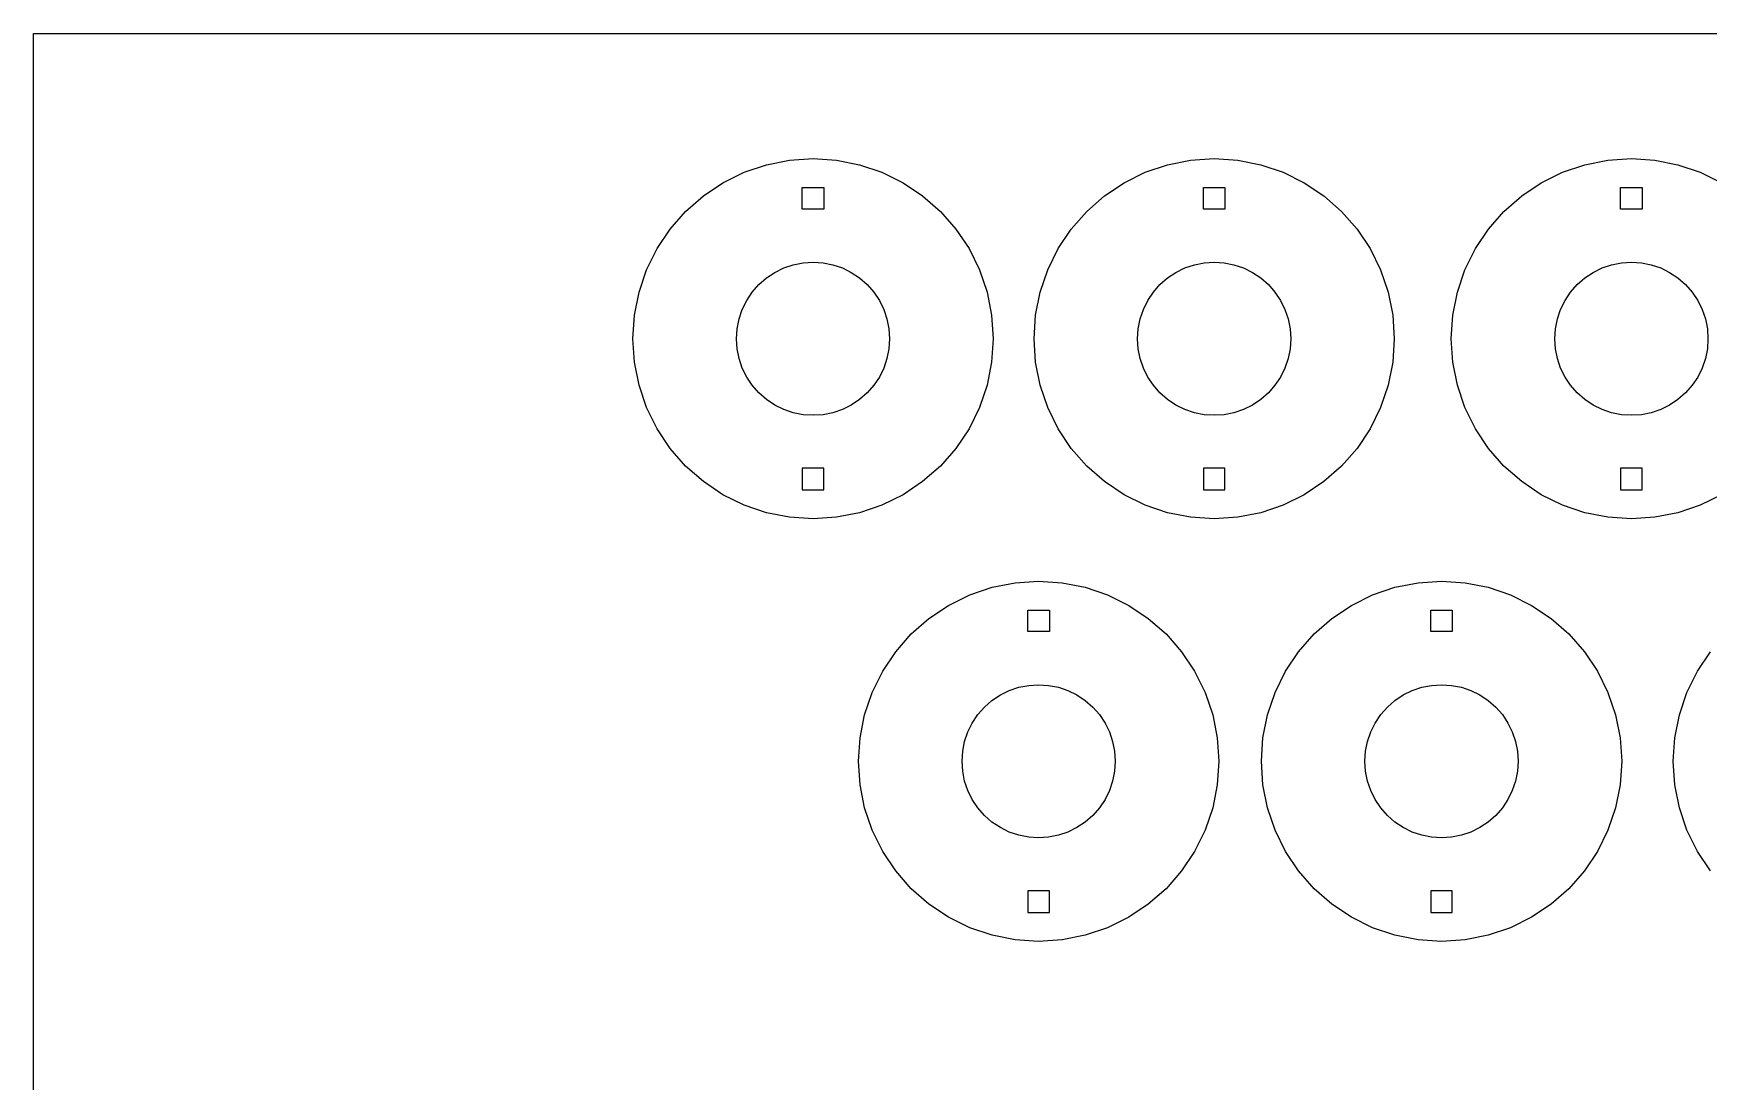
# Model space of a CAD drawing. Extents: x -291 to 291, y -218 to 218.
# Drawn here: x -290.6 to -56.7, y 71.4 to 217.8 of the extents above; entities that cross this region are included whole.
import ezdxf

# ---------------------------------------------------------------- set-up
doc = ezdxf.new("R2010")
doc.units = 0
doc.header["$MEASUREMENT"] = 0
doc.layers.get('0').update_dxf_attribs({"linetype": 'CONTINUOUS'})

msp = doc.modelspace()

# ---------------------------------------------------------------- linework, layer by layer
for p, q in [((-290.58, -217.75), (-290.58, 217.75)), ((-290.58, 217.75), (290.58, 217.75)), ((-191.37, 198.37), (-188.25, 199.43)), ((-188.25, 199.43), (-185.03, 200.07)), ((-185.03, 200.07), (-181.75, 200.28)), ((-181.75, 200.28), (-178.46, 200.07)), ((-178.46, 200.07), (-175.24, 199.43)), ((-175.24, 199.43), (-172.12, 198.37)), ((-135.37, 198.37), (-132.25, 199.43)), ((-132.25, 199.43), (-129.03, 200.07)), ((-129.03, 200.07), (-125.75, 200.28)), ((-125.75, 200.28), (-122.46, 200.07)), ((-122.46, 200.07), (-119.24, 199.43)), ((-119.24, 199.43), (-116.12, 198.37)), ((-77.12, 198.37), (-74, 199.43)), ((-74, 199.43), (-70.78, 200.07)), ((-70.78, 200.07), (-67.5, 200.28)), ((-67.5, 200.28), (-64.21, 200.07)), ((-64.21, 200.07), (-60.99, 199.43)), ((-60.99, 199.43), (-57.87, 198.37)), ((-197.06, 195.09), (-194.32, 196.91)), ((-194.32, 196.91), (-191.37, 198.37)), ((-172.12, 198.37), (-169.17, 196.91)), ((-169.17, 196.91), (-166.44, 195.09)), ((-141.06, 195.09), (-138.32, 196.91)), ((-138.32, 196.91), (-135.37, 198.37)), ((-116.12, 198.37), (-113.17, 196.91)), ((-113.17, 196.91), (-110.44, 195.09)), ((-82.81, 195.09), (-80.07, 196.91)), ((-80.07, 196.91), (-77.12, 198.37)), ((-57.87, 198.37), (-54.92, 196.91)), ((-199.53, 192.92), (-197.06, 195.09)), ((-183.25, 193.24), (-183.25, 196.24)), ((-183.25, 196.24), (-180.25, 196.24)), ((-180.25, 196.24), (-180.25, 193.24)), ((-166.44, 195.09), (-163.96, 192.92)), ((-143.53, 192.92), (-141.06, 195.09)), ((-127.25, 193.24), (-127.25, 196.24)), ((-127.25, 196.24), (-124.25, 196.24)), ((-124.25, 196.24), (-124.25, 193.24)), ((-110.44, 195.09), (-107.96, 192.92)), ((-85.28, 192.92), (-82.81, 195.09)), ((-69, 193.24), (-69, 196.24)), ((-69, 196.24), (-66, 196.24)), ((-66, 196.24), (-66, 193.24)), ((-201.7, 190.44), (-199.53, 192.92)), ((-180.25, 193.24), (-183.25, 193.24)), ((-163.96, 192.92), (-161.79, 190.44)), ((-145.7, 190.44), (-143.53, 192.92)), ((-124.25, 193.24), (-127.25, 193.24)), ((-107.96, 192.92), (-105.79, 190.44)), ((-87.45, 190.44), (-85.28, 192.92)), ((-66, 193.24), (-69, 193.24)), ((-203.52, 187.71), (-201.7, 190.44)), ((-161.79, 190.44), (-159.97, 187.71)), ((-147.52, 187.71), (-145.7, 190.44)), ((-105.79, 190.44), (-103.97, 187.71)), ((-89.27, 187.71), (-87.45, 190.44)), ((-204.98, 184.76), (-203.52, 187.71)), ((-159.97, 187.71), (-158.51, 184.76)), ((-148.98, 184.76), (-147.52, 187.71)), ((-103.97, 187.71), (-102.51, 184.76)), ((-90.73, 184.76), (-89.27, 187.71)), ((-206.04, 181.64), (-204.98, 184.76)), ((-187.09, 184.4), (-185.84, 185.02)), ((-185.84, 185.02), (-184.51, 185.47)), ((-184.51, 185.47), (-183.14, 185.74)), ((-183.14, 185.74), (-181.75, 185.83)), ((-181.75, 185.83), (-180.35, 185.74)), ((-180.35, 185.74), (-178.98, 185.47)), ((-178.98, 185.47), (-177.65, 185.02)), ((-177.65, 185.02), (-176.4, 184.4)), ((-158.51, 184.76), (-157.45, 181.64)), ((-150.04, 181.64), (-148.98, 184.76)), ((-131.09, 184.4), (-129.84, 185.02)), ((-129.84, 185.02), (-128.51, 185.47)), ((-128.51, 185.47), (-127.14, 185.74)), ((-127.14, 185.74), (-125.75, 185.83)), ((-125.75, 185.83), (-124.35, 185.74)), ((-124.35, 185.74), (-122.98, 185.47)), ((-122.98, 185.47), (-121.65, 185.02)), ((-121.65, 185.02), (-120.4, 184.4)), ((-102.51, 184.76), (-101.45, 181.64)), ((-91.79, 181.64), (-90.73, 184.76)), ((-72.84, 184.4), (-71.59, 185.02)), ((-71.59, 185.02), (-70.26, 185.47)), ((-70.26, 185.47), (-68.89, 185.74)), ((-68.89, 185.74), (-67.5, 185.83)), ((-67.5, 185.83), (-66.1, 185.74)), ((-66.1, 185.74), (-64.73, 185.47)), ((-64.73, 185.47), (-63.4, 185.02)), ((-63.4, 185.02), (-62.15, 184.4)), ((-190.23, 181.65), (-189.31, 182.7)), ((-189.31, 182.7), (-188.26, 183.62)), ((-188.26, 183.62), (-187.09, 184.4)), ((-176.4, 184.4), (-175.24, 183.62)), ((-175.24, 183.62), (-174.18, 182.7)), ((-174.18, 182.7), (-173.26, 181.65)), ((-134.23, 181.65), (-133.31, 182.7)), ((-133.31, 182.7), (-132.26, 183.62)), ((-132.26, 183.62), (-131.09, 184.4)), ((-120.4, 184.4), (-119.24, 183.62)), ((-119.24, 183.62), (-118.18, 182.7)), ((-118.18, 182.7), (-117.26, 181.65)), ((-75.98, 181.65), (-75.06, 182.7)), ((-75.06, 182.7), (-74.01, 183.62)), ((-74.01, 183.62), (-72.84, 184.4)), ((-62.15, 184.4), (-60.99, 183.62)), ((-60.99, 183.62), (-59.93, 182.7)), ((-59.93, 182.7), (-59.01, 181.65)), ((-206.68, 178.42), (-206.04, 181.64)), ((-191.63, 179.23), (-191.01, 180.48)), ((-191.01, 180.48), (-190.23, 181.65)), ((-173.26, 181.65), (-172.48, 180.48)), ((-172.48, 180.48), (-171.87, 179.23)), ((-157.45, 181.64), (-156.81, 178.42)), ((-150.68, 178.42), (-150.04, 181.64)), ((-135.63, 179.23), (-135.01, 180.48)), ((-135.01, 180.48), (-134.23, 181.65)), ((-117.26, 181.65), (-116.48, 180.48)), ((-116.48, 180.48), (-115.87, 179.23)), ((-101.45, 181.64), (-100.81, 178.42)), ((-92.43, 178.42), (-91.79, 181.64)), ((-77.38, 179.23), (-76.76, 180.48)), ((-76.76, 180.48), (-75.98, 181.65)), ((-59.01, 181.65), (-58.23, 180.48)), ((-58.23, 180.48), (-57.62, 179.23)), ((-206.89, 175.14), (-206.68, 178.42)), ((-192.35, 176.53), (-192.08, 177.9)), ((-192.08, 177.9), (-191.63, 179.23)), ((-171.87, 179.23), (-171.42, 177.9)), ((-171.42, 177.9), (-171.14, 176.53)), ((-156.81, 178.42), (-156.6, 175.14)), ((-150.89, 175.14), (-150.68, 178.42)), ((-136.35, 176.53), (-136.08, 177.9)), ((-136.08, 177.9), (-135.63, 179.23)), ((-115.87, 179.23), (-115.42, 177.9)), ((-115.42, 177.9), (-115.14, 176.53)), ((-100.81, 178.42), (-100.6, 175.14)), ((-92.64, 175.14), (-92.43, 178.42)), ((-78.1, 176.53), (-77.83, 177.9)), ((-77.83, 177.9), (-77.38, 179.23)), ((-57.62, 179.23), (-57.17, 177.9)), ((-57.17, 177.9), (-56.89, 176.53)), ((-192.44, 175.14), (-192.35, 176.53)), ((-171.14, 176.53), (-171.05, 175.14)), ((-136.44, 175.14), (-136.35, 176.53)), ((-115.14, 176.53), (-115.05, 175.14)), ((-78.19, 175.14), (-78.1, 176.53)), ((-56.89, 176.53), (-56.8, 175.14)), ((-206.68, 171.85), (-206.89, 175.14)), ((-192.35, 173.74), (-192.44, 175.14)), ((-192.08, 172.37), (-192.35, 173.74)), ((-171.14, 173.74), (-171.42, 172.37)), ((-171.05, 175.14), (-171.14, 173.74)), ((-156.6, 175.14), (-156.81, 171.85)), ((-150.68, 171.85), (-150.89, 175.14)), ((-136.35, 173.74), (-136.44, 175.14)), ((-136.08, 172.37), (-136.35, 173.74)), ((-115.14, 173.74), (-115.42, 172.37)), ((-115.05, 175.14), (-115.14, 173.74)), ((-100.6, 175.14), (-100.81, 171.85)), ((-92.43, 171.85), (-92.64, 175.14)), ((-78.1, 173.74), (-78.19, 175.14)), ((-77.83, 172.37), (-78.1, 173.74)), ((-56.89, 173.74), (-57.17, 172.37)), ((-56.8, 175.14), (-56.89, 173.74)), ((-206.04, 168.63), (-206.68, 171.85)), ((-191.63, 171.04), (-192.08, 172.37)), ((-191.01, 169.79), (-191.63, 171.04)), ((-171.87, 171.04), (-172.48, 169.79)), ((-171.42, 172.37), (-171.87, 171.04)), ((-156.81, 171.85), (-157.45, 168.63)), ((-150.04, 168.63), (-150.68, 171.85)), ((-135.63, 171.04), (-136.08, 172.37)), ((-135.01, 169.79), (-135.63, 171.04)), ((-115.87, 171.04), (-116.48, 169.79)), ((-115.42, 172.37), (-115.87, 171.04)), ((-100.81, 171.85), (-101.45, 168.63)), ((-91.79, 168.63), (-92.43, 171.85)), ((-77.38, 171.04), (-77.83, 172.37)), ((-76.76, 169.79), (-77.38, 171.04)), ((-57.62, 171.04), (-58.23, 169.79)), ((-57.17, 172.37), (-57.62, 171.04)), ((-204.98, 165.51), (-206.04, 168.63)), ((-190.23, 168.63), (-191.01, 169.79)), ((-189.31, 167.57), (-190.23, 168.63)), ((-173.26, 168.63), (-174.18, 167.57)), ((-172.48, 169.79), (-173.26, 168.63)), ((-157.45, 168.63), (-158.51, 165.51)), ((-148.98, 165.51), (-150.04, 168.63)), ((-134.23, 168.63), (-135.01, 169.79)), ((-133.31, 167.57), (-134.23, 168.63)), ((-117.26, 168.63), (-118.18, 167.57)), ((-116.48, 169.79), (-117.26, 168.63)), ((-101.45, 168.63), (-102.51, 165.51)), ((-90.73, 165.51), (-91.79, 168.63)), ((-75.98, 168.63), (-76.76, 169.79)), ((-75.06, 167.57), (-75.98, 168.63)), ((-59.01, 168.63), (-59.93, 167.57)), ((-58.23, 169.79), (-59.01, 168.63)), ((-188.26, 166.65), (-189.31, 167.57)), ((-187.09, 165.87), (-188.26, 166.65)), ((-175.24, 166.65), (-176.4, 165.87)), ((-174.18, 167.57), (-175.24, 166.65)), ((-132.26, 166.65), (-133.31, 167.57)), ((-131.09, 165.87), (-132.26, 166.65)), ((-119.24, 166.65), (-120.4, 165.87)), ((-118.18, 167.57), (-119.24, 166.65)), ((-74.01, 166.65), (-75.06, 167.57)), ((-72.84, 165.87), (-74.01, 166.65)), ((-60.99, 166.65), (-62.15, 165.87)), ((-59.93, 167.57), (-60.99, 166.65)), ((-203.52, 162.56), (-204.98, 165.51)), ((-185.84, 165.26), (-187.09, 165.87)), ((-184.51, 164.81), (-185.84, 165.26)), ((-183.14, 164.53), (-184.51, 164.81)), ((-181.75, 164.44), (-183.14, 164.53)), ((-180.35, 164.53), (-181.75, 164.44)), ((-178.98, 164.81), (-180.35, 164.53)), ((-177.65, 165.26), (-178.98, 164.81)), ((-176.4, 165.87), (-177.65, 165.26)), ((-158.51, 165.51), (-159.97, 162.56)), ((-147.52, 162.56), (-148.98, 165.51)), ((-129.84, 165.26), (-131.09, 165.87)), ((-128.51, 164.81), (-129.84, 165.26)), ((-127.14, 164.53), (-128.51, 164.81)), ((-125.75, 164.44), (-127.14, 164.53)), ((-124.35, 164.53), (-125.75, 164.44)), ((-122.98, 164.81), (-124.35, 164.53)), ((-121.65, 165.26), (-122.98, 164.81)), ((-120.4, 165.87), (-121.65, 165.26)), ((-102.51, 165.51), (-103.97, 162.56)), ((-89.27, 162.56), (-90.73, 165.51)), ((-71.59, 165.26), (-72.84, 165.87)), ((-70.26, 164.81), (-71.59, 165.26)), ((-68.89, 164.53), (-70.26, 164.81)), ((-67.5, 164.44), (-68.89, 164.53)), ((-66.1, 164.53), (-67.5, 164.44)), ((-64.73, 164.81), (-66.1, 164.53)), ((-63.4, 165.26), (-64.73, 164.81)), ((-62.15, 165.87), (-63.4, 165.26)), ((-201.7, 159.83), (-203.52, 162.56)), ((-159.97, 162.56), (-161.79, 159.83)), ((-145.7, 159.83), (-147.52, 162.56)), ((-103.97, 162.56), (-105.79, 159.83)), ((-87.45, 159.83), (-89.27, 162.56)), ((-199.53, 157.35), (-201.7, 159.83)), ((-161.79, 159.83), (-163.96, 157.35)), ((-143.53, 157.35), (-145.7, 159.83)), ((-105.79, 159.83), (-107.96, 157.35)), ((-85.28, 157.35), (-87.45, 159.83)), ((-197.06, 155.18), (-199.53, 157.35)), ((-183.25, 157.04), (-183.25, 154.04)), ((-180.25, 157.04), (-183.25, 157.04)), ((-180.25, 154.04), (-180.25, 157.04)), ((-163.96, 157.35), (-166.44, 155.18)), ((-141.06, 155.18), (-143.53, 157.35)), ((-127.25, 157.04), (-127.25, 154.04)), ((-124.25, 157.04), (-127.25, 157.04)), ((-124.25, 154.04), (-124.25, 157.04)), ((-107.96, 157.35), (-110.44, 155.18)), ((-82.81, 155.18), (-85.28, 157.35)), ((-69, 157.04), (-69, 154.04)), ((-66, 157.04), (-69, 157.04)), ((-66, 154.04), (-66, 157.04)), ((-194.32, 153.36), (-197.06, 155.18)), ((-166.44, 155.18), (-169.17, 153.36)), ((-138.32, 153.36), (-141.06, 155.18)), ((-110.44, 155.18), (-113.17, 153.36)), ((-80.07, 153.36), (-82.81, 155.18)), ((-191.37, 151.9), (-194.32, 153.36)), ((-183.25, 154.04), (-180.25, 154.04)), ((-169.17, 153.36), (-172.12, 151.9)), ((-135.37, 151.9), (-138.32, 153.36)), ((-127.25, 154.04), (-124.25, 154.04)), ((-113.17, 153.36), (-116.12, 151.9)), ((-77.12, 151.9), (-80.07, 153.36)), ((-69, 154.04), (-66, 154.04)), ((-54.92, 153.36), (-57.87, 151.9)), ((-188.25, 150.84), (-191.37, 151.9)), ((-185.03, 150.2), (-188.25, 150.84)), ((-181.75, 149.99), (-185.03, 150.2)), ((-178.46, 150.2), (-181.75, 149.99)), ((-175.24, 150.84), (-178.46, 150.2)), ((-172.12, 151.9), (-175.24, 150.84)), ((-132.25, 150.84), (-135.37, 151.9)), ((-129.03, 150.2), (-132.25, 150.84)), ((-125.75, 149.99), (-129.03, 150.2)), ((-122.46, 150.2), (-125.75, 149.99)), ((-119.24, 150.84), (-122.46, 150.2)), ((-116.12, 151.9), (-119.24, 150.84)), ((-74, 150.84), (-77.12, 151.9)), ((-70.78, 150.2), (-74, 150.84)), ((-67.5, 149.99), (-70.78, 150.2)), ((-64.21, 150.2), (-67.5, 149.99)), ((-60.99, 150.84), (-64.21, 150.2)), ((-57.87, 151.9), (-60.99, 150.84)), ((-159.87, 139.37), (-156.75, 140.43)), ((-156.75, 140.43), (-153.53, 141.07)), ((-153.53, 141.07), (-150.25, 141.28)), ((-150.25, 141.28), (-146.96, 141.07)), ((-146.96, 141.07), (-143.74, 140.43)), ((-143.74, 140.43), (-140.62, 139.37)), ((-103.62, 139.37), (-100.5, 140.43)), ((-100.5, 140.43), (-97.28, 141.07)), ((-97.28, 141.07), (-94, 141.28)), ((-94, 141.28), (-90.71, 141.07)), ((-90.71, 141.07), (-87.49, 140.43)), ((-87.49, 140.43), (-84.37, 139.37)), ((-162.82, 137.91), (-159.87, 139.37)), ((-140.62, 139.37), (-137.67, 137.91)), ((-106.57, 137.91), (-103.62, 139.37)), ((-84.37, 139.37), (-81.42, 137.91)), ((-168.03, 133.92), (-165.56, 136.09)), ((-165.56, 136.09), (-162.82, 137.91)), ((-151.75, 134.24), (-151.75, 137.24)), ((-151.75, 137.24), (-148.75, 137.24)), ((-148.75, 137.24), (-148.75, 134.24)), ((-137.67, 137.91), (-134.94, 136.09)), ((-134.94, 136.09), (-132.46, 133.92)), ((-111.78, 133.92), (-109.31, 136.09)), ((-109.31, 136.09), (-106.57, 137.91)), ((-95.5, 134.24), (-95.5, 137.24)), ((-95.5, 137.24), (-92.5, 137.24)), ((-92.5, 137.24), (-92.5, 134.24)), ((-81.42, 137.91), (-78.69, 136.09)), ((-78.69, 136.09), (-76.21, 133.92)), ((-170.2, 131.44), (-168.03, 133.92)), ((-148.75, 134.24), (-151.75, 134.24)), ((-132.46, 133.92), (-130.29, 131.44)), ((-113.95, 131.44), (-111.78, 133.92)), ((-92.5, 134.24), (-95.5, 134.24)), ((-76.21, 133.92), (-74.04, 131.44)), ((-172.02, 128.71), (-170.2, 131.44)), ((-130.29, 131.44), (-128.47, 128.71)), ((-115.77, 128.71), (-113.95, 131.44)), ((-74.04, 131.44), (-72.22, 128.71)), ((-58.27, 128.71), (-56.45, 131.44)), ((-173.48, 125.76), (-172.02, 128.71)), ((-128.47, 128.71), (-127.01, 125.76)), ((-117.23, 125.76), (-115.77, 128.71)), ((-72.22, 128.71), (-70.76, 125.76)), ((-59.73, 125.76), (-58.27, 128.71)), ((-154.34, 126.02), (-153.01, 126.47)), ((-153.01, 126.47), (-151.64, 126.74)), ((-151.64, 126.74), (-150.25, 126.83)), ((-150.25, 126.83), (-148.85, 126.74)), ((-148.85, 126.74), (-147.48, 126.47)), ((-147.48, 126.47), (-146.15, 126.02)), ((-98.09, 126.02), (-96.76, 126.47)), ((-96.76, 126.47), (-95.39, 126.74)), ((-95.39, 126.74), (-94, 126.83)), ((-94, 126.83), (-92.6, 126.74)), ((-92.6, 126.74), (-91.23, 126.47)), ((-91.23, 126.47), (-89.9, 126.02)), ((-174.54, 122.64), (-173.48, 125.76)), ((-157.81, 123.7), (-156.76, 124.62)), ((-156.76, 124.62), (-155.59, 125.4)), ((-155.59, 125.4), (-154.34, 126.02)), ((-146.15, 126.02), (-144.9, 125.4)), ((-144.9, 125.4), (-143.74, 124.62)), ((-143.74, 124.62), (-142.68, 123.7)), ((-127.01, 125.76), (-125.95, 122.64)), ((-118.29, 122.64), (-117.23, 125.76)), ((-101.56, 123.7), (-100.51, 124.62)), ((-100.51, 124.62), (-99.34, 125.4)), ((-99.34, 125.4), (-98.09, 126.02)), ((-89.9, 126.02), (-88.65, 125.4)), ((-88.65, 125.4), (-87.49, 124.62)), ((-87.49, 124.62), (-86.43, 123.7)), ((-70.76, 125.76), (-69.7, 122.64)), ((-60.79, 122.64), (-59.73, 125.76)), ((-175.18, 119.42), (-174.54, 122.64)), ((-159.51, 121.48), (-158.73, 122.65)), ((-158.73, 122.65), (-157.81, 123.7)), ((-142.68, 123.7), (-141.76, 122.65)), ((-141.76, 122.65), (-140.98, 121.48)), ((-125.95, 122.64), (-125.31, 119.42)), ((-118.93, 119.42), (-118.29, 122.64)), ((-103.26, 121.48), (-102.48, 122.65)), ((-102.48, 122.65), (-101.56, 123.7)), ((-86.43, 123.7), (-85.51, 122.65)), ((-85.51, 122.65), (-84.73, 121.48)), ((-69.7, 122.64), (-69.06, 119.42)), ((-61.43, 119.42), (-60.79, 122.64)), ((-175.39, 116.14), (-175.18, 119.42)), ((-160.58, 118.9), (-160.13, 120.23)), ((-160.13, 120.23), (-159.51, 121.48)), ((-140.98, 121.48), (-140.37, 120.23)), ((-140.37, 120.23), (-139.92, 118.9)), ((-125.31, 119.42), (-125.1, 116.14)), ((-119.14, 116.14), (-118.93, 119.42)), ((-104.33, 118.9), (-103.88, 120.23)), ((-103.88, 120.23), (-103.26, 121.48)), ((-84.73, 121.48), (-84.12, 120.23)), ((-84.12, 120.23), (-83.67, 118.9)), ((-69.06, 119.42), (-68.85, 116.14)), ((-61.64, 116.14), (-61.43, 119.42)), ((-160.94, 116.14), (-160.85, 117.53)), ((-160.85, 117.53), (-160.58, 118.9)), ((-139.92, 118.9), (-139.64, 117.53)), ((-139.64, 117.53), (-139.55, 116.14)), ((-104.69, 116.14), (-104.6, 117.53)), ((-104.6, 117.53), (-104.33, 118.9)), ((-83.67, 118.9), (-83.39, 117.53)), ((-83.39, 117.53), (-83.3, 116.14)), ((-175.18, 112.85), (-175.39, 116.14)), ((-160.85, 114.74), (-160.94, 116.14)), ((-160.58, 113.37), (-160.85, 114.74)), ((-139.64, 114.74), (-139.92, 113.37)), ((-139.55, 116.14), (-139.64, 114.74)), ((-125.1, 116.14), (-125.31, 112.85)), ((-118.93, 112.85), (-119.14, 116.14)), ((-104.6, 114.74), (-104.69, 116.14)), ((-104.33, 113.37), (-104.6, 114.74)), ((-83.39, 114.74), (-83.67, 113.37)), ((-83.3, 116.14), (-83.39, 114.74)), ((-68.85, 116.14), (-69.06, 112.85)), ((-61.43, 112.85), (-61.64, 116.14)), ((-174.54, 109.63), (-175.18, 112.85)), ((-160.13, 112.04), (-160.58, 113.37)), ((-139.92, 113.37), (-140.37, 112.04)), ((-125.31, 112.85), (-125.95, 109.63)), ((-118.29, 109.63), (-118.93, 112.85)), ((-103.88, 112.04), (-104.33, 113.37)), ((-83.67, 113.37), (-84.12, 112.04)), ((-69.06, 112.85), (-69.7, 109.63)), ((-60.79, 109.63), (-61.43, 112.85)), ((-159.51, 110.79), (-160.13, 112.04)), ((-158.73, 109.63), (-159.51, 110.79)), ((-140.98, 110.79), (-141.76, 109.63)), ((-140.37, 112.04), (-140.98, 110.79)), ((-103.26, 110.79), (-103.88, 112.04)), ((-102.48, 109.63), (-103.26, 110.79)), ((-84.73, 110.79), (-85.51, 109.63)), ((-84.12, 112.04), (-84.73, 110.79)), ((-173.48, 106.51), (-174.54, 109.63)), ((-157.81, 108.57), (-158.73, 109.63)), ((-156.76, 107.65), (-157.81, 108.57)), ((-155.59, 106.87), (-156.76, 107.65)), ((-143.74, 107.65), (-144.9, 106.87)), ((-142.68, 108.57), (-143.74, 107.65)), ((-141.76, 109.63), (-142.68, 108.57)), ((-125.95, 109.63), (-127.01, 106.51)), ((-117.23, 106.51), (-118.29, 109.63)), ((-101.56, 108.57), (-102.48, 109.63)), ((-100.51, 107.65), (-101.56, 108.57)), ((-99.34, 106.87), (-100.51, 107.65)), ((-87.49, 107.65), (-88.65, 106.87)), ((-86.43, 108.57), (-87.49, 107.65)), ((-85.51, 109.63), (-86.43, 108.57)), ((-69.7, 109.63), (-70.76, 106.51)), ((-59.73, 106.51), (-60.79, 109.63)), ((-172.02, 103.56), (-173.48, 106.51)), ((-154.34, 106.26), (-155.59, 106.87)), ((-153.01, 105.81), (-154.34, 106.26)), ((-151.64, 105.53), (-153.01, 105.81)), ((-150.25, 105.44), (-151.64, 105.53)), ((-148.85, 105.53), (-150.25, 105.44)), ((-147.48, 105.81), (-148.85, 105.53)), ((-146.15, 106.26), (-147.48, 105.81)), ((-144.9, 106.87), (-146.15, 106.26)), ((-127.01, 106.51), (-128.47, 103.56)), ((-115.77, 103.56), (-117.23, 106.51)), ((-98.09, 106.26), (-99.34, 106.87)), ((-96.76, 105.81), (-98.09, 106.26)), ((-95.39, 105.53), (-96.76, 105.81)), ((-94, 105.44), (-95.39, 105.53)), ((-92.6, 105.53), (-94, 105.44)), ((-91.23, 105.81), (-92.6, 105.53)), ((-89.9, 106.26), (-91.23, 105.81)), ((-88.65, 106.87), (-89.9, 106.26)), ((-70.76, 106.51), (-72.22, 103.56)), ((-58.27, 103.56), (-59.73, 106.51)), ((-170.2, 100.83), (-172.02, 103.56)), ((-128.47, 103.56), (-130.29, 100.83)), ((-113.95, 100.83), (-115.77, 103.56)), ((-72.22, 103.56), (-74.04, 100.83)), ((-56.45, 100.83), (-58.27, 103.56)), ((-168.03, 98.35), (-170.2, 100.83)), ((-130.29, 100.83), (-132.46, 98.35)), ((-111.78, 98.35), (-113.95, 100.83)), ((-74.04, 100.83), (-76.21, 98.35)), ((-165.56, 96.18), (-168.03, 98.35)), ((-132.46, 98.35), (-134.94, 96.18)), ((-109.31, 96.18), (-111.78, 98.35)), ((-76.21, 98.35), (-78.69, 96.18)), ((-162.82, 94.36), (-165.56, 96.18)), ((-151.75, 98.04), (-151.75, 95.04)), ((-148.75, 98.04), (-151.75, 98.04)), ((-148.75, 95.04), (-148.75, 98.04)), ((-134.94, 96.18), (-137.67, 94.36)), ((-106.57, 94.36), (-109.31, 96.18)), ((-95.5, 98.04), (-95.5, 95.04)), ((-92.5, 98.04), (-95.5, 98.04)), ((-92.5, 95.04), (-92.5, 98.04)), ((-78.69, 96.18), (-81.42, 94.36)), ((-159.87, 92.9), (-162.82, 94.36)), ((-151.75, 95.04), (-148.75, 95.04)), ((-137.67, 94.36), (-140.62, 92.9)), ((-103.62, 92.9), (-106.57, 94.36)), ((-95.5, 95.04), (-92.5, 95.04)), ((-81.42, 94.36), (-84.37, 92.9)), ((-156.75, 91.84), (-159.87, 92.9)), ((-153.53, 91.2), (-156.75, 91.84)), ((-150.25, 90.99), (-153.53, 91.2)), ((-146.96, 91.2), (-150.25, 90.99)), ((-143.74, 91.84), (-146.96, 91.2)), ((-140.62, 92.9), (-143.74, 91.84)), ((-100.5, 91.84), (-103.62, 92.9)), ((-97.28, 91.2), (-100.5, 91.84)), ((-94, 90.99), (-97.28, 91.2)), ((-90.71, 91.2), (-94, 90.99)), ((-87.49, 91.84), (-90.71, 91.2)), ((-84.37, 92.9), (-87.49, 91.84))]:
    msp.add_line(p, q)

doc.saveas('drawing.dxf')
